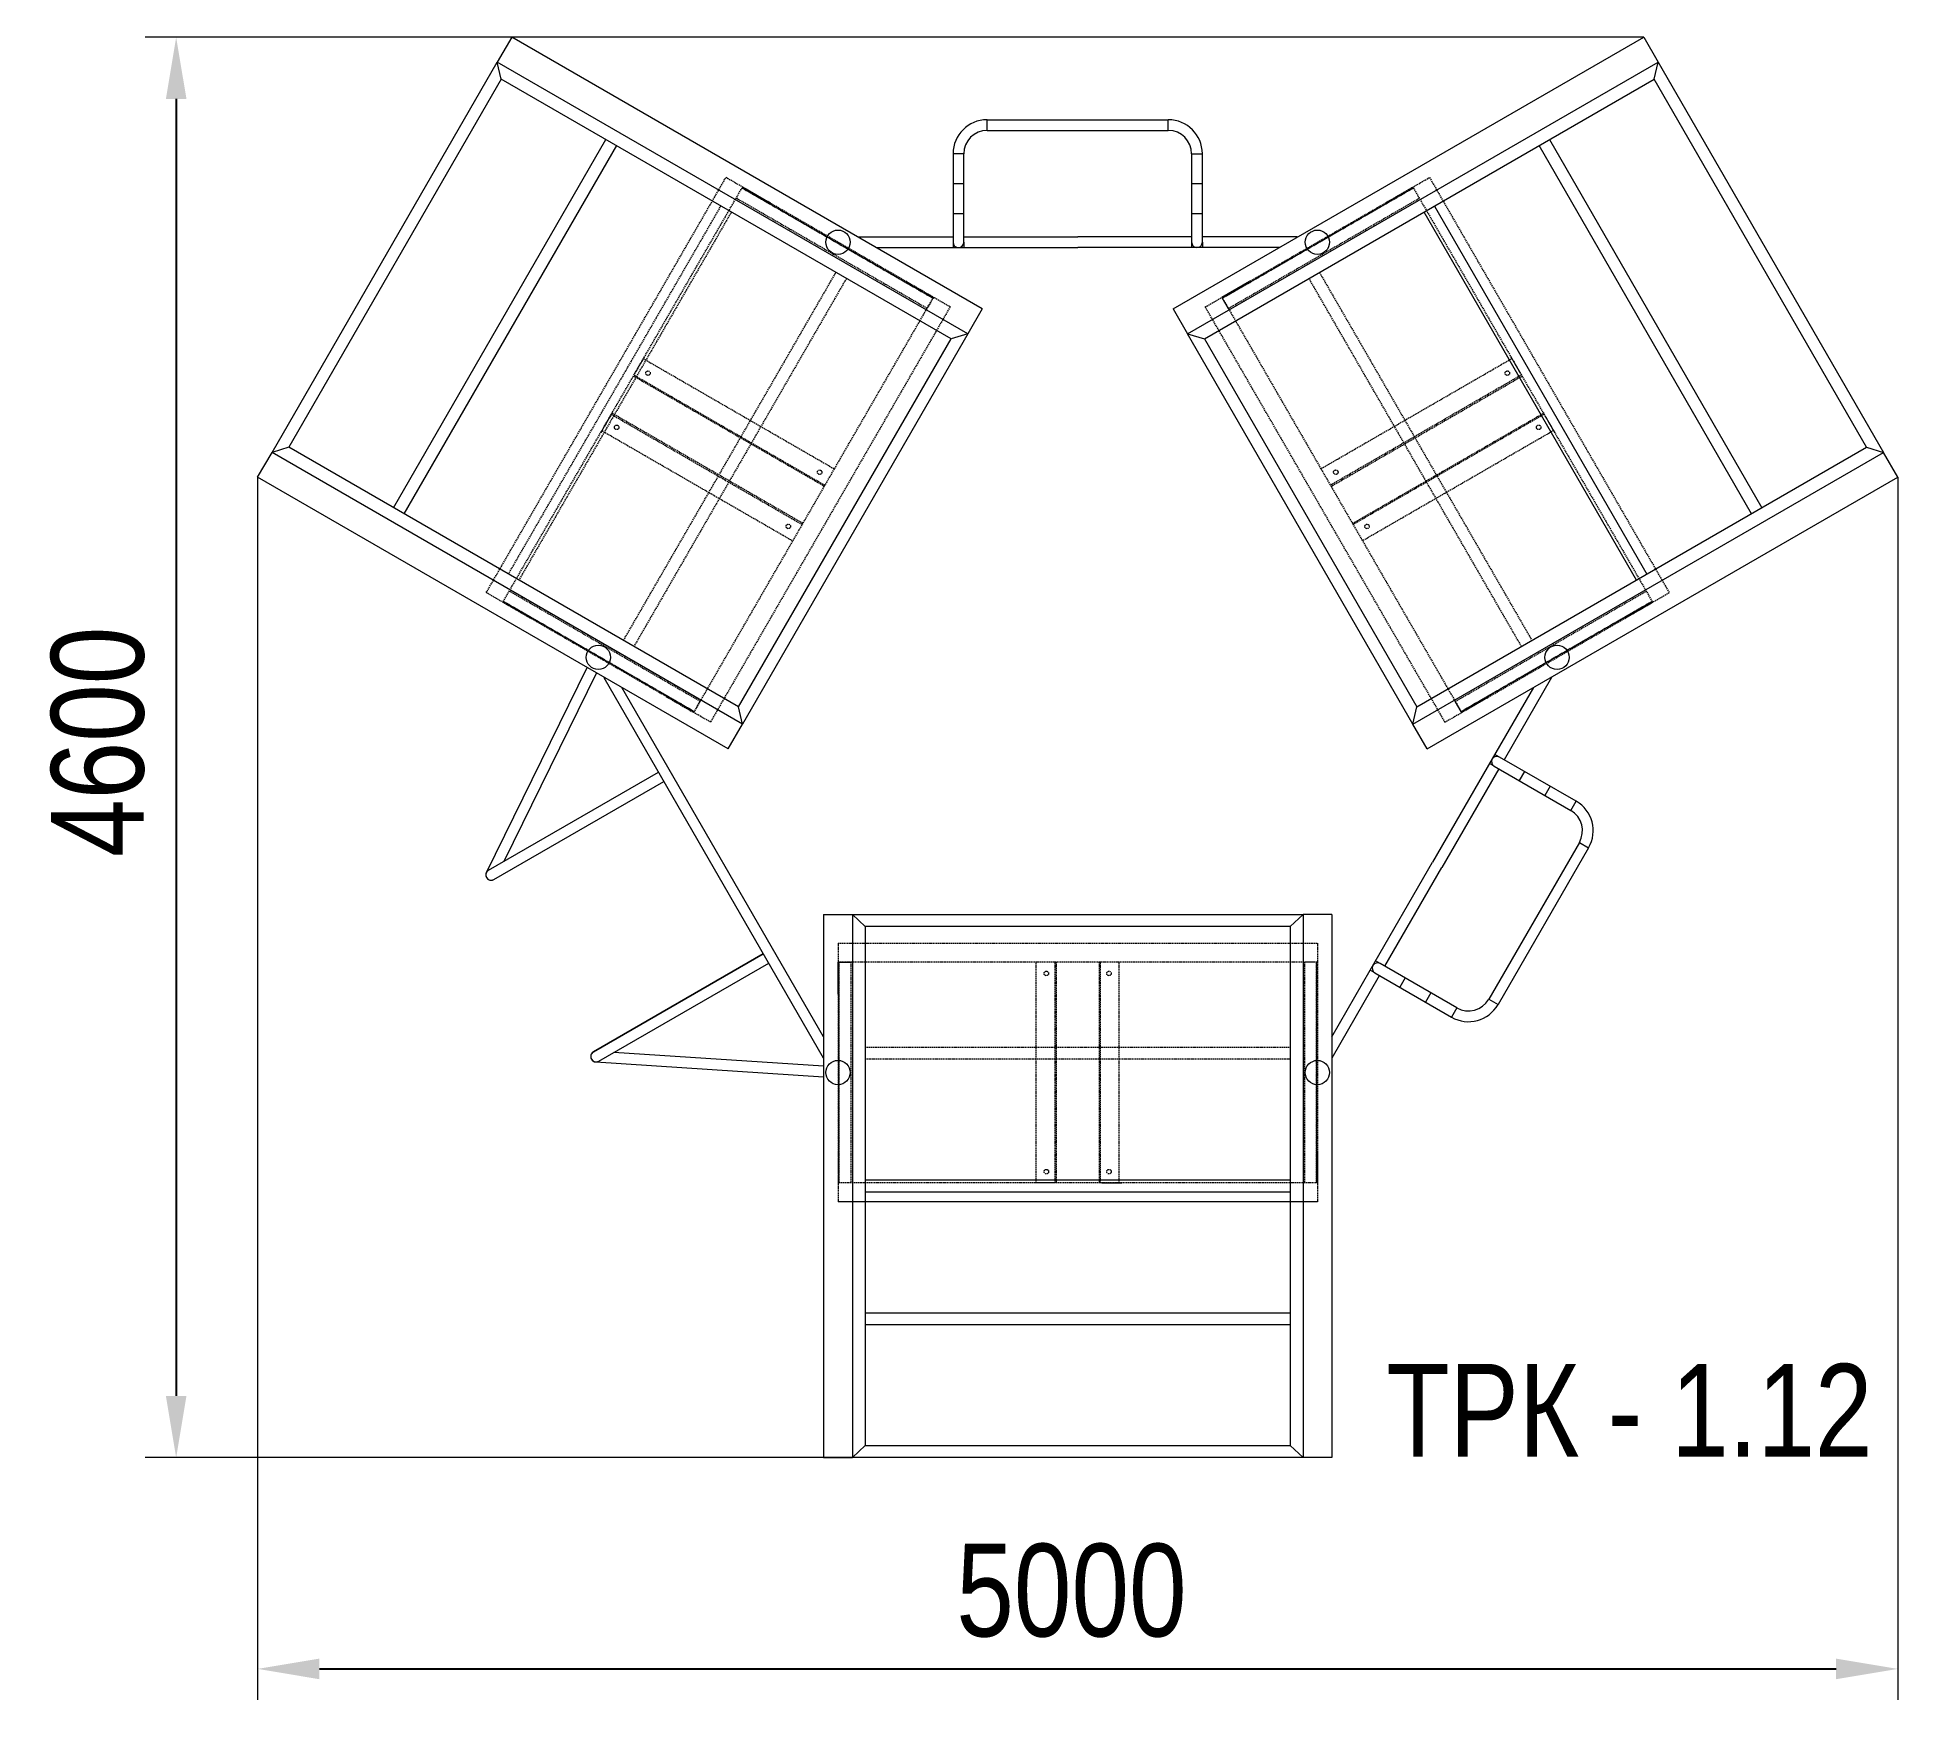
# Model space of a CAD drawing. Header units: millimetres. Extents: x -3289 to 2736, y -3276 to 2108.
import ezdxf

# ---------------------------------------------------------------- set-up
doc = ezdxf.new("R2010")
doc.units = ezdxf.units.MM
doc.linetypes.add('K5LT_DASHED', pattern=[6, 4, -2])
for name, color, linetype in [('DIKOM_АРТИКУЛ', 7, 'Continuous'), ('DIKOM_ОБЪЕКТ', 7, 'Continuous'), ('DIKOM_РАЗМЕР_ОБЪЕКТА', 7, 'Continuous'), ('Системный слой', 7, 'Continuous')]:
    doc.layers.add(name, color=color, linetype=linetype)
doc.styles.add('KTEXTSTYLE', font='GOST_AU.SHX', dxfattribs={"width": 0.96, "height": 5})
doc.styles.add('style1', font='arial.ttf', dxfattribs={"width": 0.8})
doc.dimstyles.new('1-50', dxfattribs={"dimtxt": 300, "dimasz": 200, "dimexe": 100, "dimexo": 0, "dimgap": 100, "dimtad": 1, "dimtxsty": 'style1', "dimcen": 200, "dimclrd": 7, "dimclre": 7, "dimclrt": 7, "dimadec": 1, "dimazin": 2, "dimtfac": 1, "dimtmove": 0, "dimatfit": 2, "dimfxl": 0, "dimlwd": 25, "dimlwe": 18, "dimarcsym": 0})

# ---------------------------------------------------------------- blocks, each defined once
blk = doc.blocks.new('*D198')
at = {"layer": 'Defpoints', "color": 0, "transparency": 16777216}
for p in [(1913.5, 2107.9), (-2839.1, -2492.1), (903.3, -2492.1)]:
    blk.add_point(p, dxfattribs=at)
at = {"layer": 'DIKOM_РАЗМЕР_ОБЪЕКТА', "color": 7, "lineweight": 18, "transparency": 16777216}
for p, q in [((1913.5, 2107.9), (-2939.1, 2107.9)), ((903.3, -2492.1), (-2939.1, -2492.1))]:
    blk.add_line(p, q, dxfattribs=at)
at = {"layer": 'DIKOM_РАЗМЕР_ОБЪЕКТА', "color": 7, "lineweight": 25, "transparency": 16777216}
blk.add_line((-2839.1, 1907.9), (-2839.1, -2292.1), dxfattribs=at)
at = {"layer": 'DIKOM_РАЗМЕР_ОБЪЕКТА', "color": 7, "transparency": 16777216}
for points in [[(-2872.4, 1907.9), (-2805.7, 1907.9), (-2839.1, 2107.9)], [(-2872.4, -2292.1), (-2805.7, -2292.1), (-2839.1, -2492.1)]]:
    blk.add_solid(points, dxfattribs=at)
at = {"layer": 'DIKOM_РАЗМЕР_ОБЪЕКТА', "color": 7, "transparency": 16777216, "insert": (-3092.2, -173.9), "char_height": 300, "attachment_point": 5, "rotation": 90, "style": 'style1'}
blk.add_mtext('4600', dxfattribs=at)
blk = doc.blocks.new('*D199')
at = {"layer": 'Defpoints', "color": 0, "transparency": 16777216}
for p in [(-2575.3, 682.8), (2736.4, 682.8), (2736.4, -3176.2)]:
    blk.add_point(p, dxfattribs=at)
at = {"layer": 'DIKOM_РАЗМЕР_ОБЪЕКТА', "color": 7, "lineweight": 18, "transparency": 16777216}
for p, q in [((-2575.3, 682.8), (-2575.3, -3276.2)), ((2736.4, 682.8), (2736.4, -3276.2))]:
    blk.add_line(p, q, dxfattribs=at)
at = {"layer": 'DIKOM_РАЗМЕР_ОБЪЕКТА', "color": 7, "lineweight": 25, "transparency": 16777216}
blk.add_line((-2375.3, -3176.2), (2536.4, -3176.2), dxfattribs=at)
at = {"layer": 'DIKOM_РАЗМЕР_ОБЪЕКТА', "color": 7, "transparency": 16777216}
for points in [[(-2375.3, -3142.9), (-2375.3, -3209.6), (-2575.3, -3176.2)], [(2536.4, -3142.9), (2536.4, -3209.6), (2736.4, -3176.2)]]:
    blk.add_solid(points, dxfattribs=at)
at = {"layer": 'DIKOM_РАЗМЕР_ОБЪЕКТА', "color": 7, "transparency": 16777216, "insert": (60.3, -2923.1), "char_height": 300, "attachment_point": 5, "style": 'style1'}
blk.add_mtext('5000', dxfattribs=at)

msp = doc.modelspace()

# ---------------------------------------------------------------- linework, layer by layer
at = {"layer": 'DIKOM_ОБЪЕКТ', "color": 7, "linetype": 'Continuous', "lineweight": 15}
for p, q in [((-1752.464, 2107.939), (-1799.038, 2027.271)), ((-228.728, 1228.21), (-1752.464, 2107.939)), ((389.81, 1228.21), (1913.547, 2107.939)), ((1913.547, 2107.939), (1960.12, 2027.271)), ((-2528.696, 763.466), (-1799.038, 2027.271)), ((-275.302, 1147.541), (-1799.038, 2027.271)), ((-1786.047, 1971.967), (-1799.038, 2027.271)), ((436.384, 1147.541), (1960.12, 2027.271)), ((1947.13, 1971.967), (1960.12, 2027.271)), ((1960.12, 2027.271), (2689.779, 763.466)), ((-1786.047, 1971.967), (-2474.306, 779.867)), ((-329.692, 1131.14), (-1786.047, 1971.967)), ((490.774, 1131.14), (1947.13, 1971.967)), ((2635.389, 779.867), (1947.13, 1971.967)), ((-212.874, 1806.015), (-212.874, 1840.687)), ((-212.874, 1840.687), (373.957, 1840.687)), ((373.957, 1806.015), (373.957, 1840.687)), ((-2135.507, 584.261), (-1447.248, 1776.361)), ((-1413.557, 1756.91), (-2101.816, 564.81)), ((-212.874, 1806.015), (373.957, 1806.015)), ((2262.899, 564.81), (1574.64, 1756.91)), ((1608.33, 1776.361), (2296.589, 584.261)), ((-288.428, 1730.462), (-323.099, 1730.462)), ((-323.099, 1730.462), (-323.099, 1444.032)), ((-288.428, 1444.032), (-288.428, 1730.462)), ((449.51, 1730.462), (484.182, 1730.462)), ((449.51, 1730.462), (449.51, 1444.032)), ((484.182, 1444.032), (484.182, 1730.462)), ((-323.099, 1633.691), (-288.428, 1633.691)), ((449.51, 1633.691), (484.182, 1633.691)), ((-915.288, 1570.817), (-1004.92, 1622.565)), ((-323.099, 1536.921), (-288.428, 1536.921)), ((449.51, 1536.921), (484.182, 1536.921)), ((1890.409, 349.753), (1202.15, 1541.853)), ((1235.84, 1561.304), (1924.099, 369.204)), ((-630.487, 1461.368), (-323.099, 1461.368)), ((-630.487, 1461.368), (-630.487, 1460.166)), ((-630.487, 1461.368), (-630.487, 1460.166)), ((-288.428, 1461.368), (80.541, 1461.368)), ((449.51, 1461.368), (80.541, 1461.368)), ((791.57, 1461.368), (484.182, 1461.368)), ((791.57, 1461.368), (791.57, 1460.166)), ((-572.516, 1426.696), (-305.764, 1426.696)), ((-323.099, 1444.032), (-323.099, 1426.696)), ((-305.764, 1426.696), (80.541, 1426.696)), ((-288.428, 1444.032), (-288.428, 1426.696)), ((484.182, 1426.696), (80.541, 1426.696)), ((449.51, 1444.032), (449.51, 1426.696)), ((484.182, 1444.032), (484.182, 1426.696)), ((733.599, 1426.696), (484.182, 1426.696)), ((637.176, 1317.247), (547.544, 1265.499)), ((547.544, 1265.499), (568.244, 1229.646)), ((-228.728, 1228.21), (-275.302, 1147.541)), ((389.81, 1228.21), (436.384, 1147.541)), ((-275.302, 1147.541), (-1004.96, -116.264)), ((-275.302, 1147.541), (-329.692, 1131.14)), ((1166.042, -116.264), (436.384, 1147.541)), ((436.384, 1147.541), (490.774, 1131.14)), ((-1017.951, -60.96), (-329.692, 1131.14)), ((490.774, 1131.14), (1179.033, -60.96)), ((1515.307, 1017.552), (1482.705, 1074.02)), ((1592.93, 883.105), (1625.531, 826.637)), ((-2575.27, 682.798), (-2528.696, 763.466)), ((-2474.306, 779.867), (-2528.696, 763.466)), ((-1004.96, -116.264), (-2528.696, 763.466)), ((-1017.951, -60.96), (-2474.306, 779.867)), ((1166.042, -116.264), (2689.779, 763.466)), ((1179.033, -60.96), (2635.389, 779.867)), ((2635.389, 779.867), (2689.779, 763.466)), ((2736.352, 682.798), (2689.779, 763.466)), ((-1051.534, -196.932), (-2575.27, 682.798)), ((1212.616, -196.932), (2736.352, 682.798)), ((1852.603, 226.343), (1942.234, 278.092)), ((-1834.59, -597.215), (-1507.599, 66.378)), ((-1477.508, 49.004), (-1778.243, -561.306)), ((-1454.334, 34.423), (-1453.293, 35.024)), ((-1454.334, 34.423), (-743.306, -1197.115)), ((-742.265, -1129.574), (-1395.322, 1.554)), ((1556.405, 1.554), (1423.028, -229.46)), ((1615.417, 34.423), (1461.723, -231.783)), ((1615.417, 34.423), (1614.376, 35.024)), ((1615.417, 34.423), (1614.376, 35.024)), ((1323.776, -78.975), (1303.077, -43.122)), ((1413.408, -27.226), (1323.776, -78.975)), ((-1051.534, -196.932), (-1004.96, -116.264)), ((-1004.96, -116.264), (-1017.951, -60.96)), ((1166.042, -116.264), (1179.033, -60.96)), ((1212.616, -196.932), (1166.042, -116.264)), ((1423.028, -229.46), (1229.876, -564.01)), ((1446.71, -223.115), (1431.696, -214.447)), ((1694.765, -366.33), (1446.71, -223.115)), ((-1827.707, -589.864), (-1277.353, -272.117)), ((1444.387, -261.809), (1259.903, -581.346)), ((1429.374, -253.141), (1414.36, -244.474)), ((1429.374, -253.141), (1677.429, -396.356)), ((1527.154, -269.559), (1509.818, -299.586)), ((-1810.371, -619.89), (-1260.018, -302.144)), ((1610.959, -317.945), (1593.624, -347.971)), ((1677.429, -396.356), (1694.765, -366.33)), ((1705.083, -499.564), (1411.668, -1007.775)), ((1735.11, -516.9), (1441.694, -1025.111)), ((1705.083, -499.564), (1735.11, -516.9)), ((1028.056, -913.573), (1229.876, -564.01)), ((1075.418, -900.882), (1259.903, -581.346)), ((-742.265, -732.601), (-742.265, -2492.061)), ((-742.265, -732.601), (-649.117, -732.601)), ((-649.117, -732.601), (-649.117, -2492.061)), ((-649.117, -732.601), (-607.718, -771.504)), ((-649.117, -732.601), (810.199, -732.601)), ((-607.718, -771.504), (-607.718, -2453.158)), ((768.8, -771.504), (-607.718, -771.504)), ((810.199, -732.601), (768.8, -771.504)), ((768.8, -771.504), (768.8, -2453.158)), ((810.199, -732.601), (810.199, -2492.061)), ((903.347, -732.601), (810.199, -732.601)), ((903.347, -732.601), (903.347, -2492.061)), ((-937.623, -860.548), (-1487.976, -1178.295)), ((-1487.976, -1178.295), (-937.623, -860.548)), ((-1470.64, -1208.322), (-920.287, -890.575)), ((-1470.64, -1208.322), (-920.287, -890.575)), ((-695.691, -887.848), (-654.292, -887.848)), ((-695.691, -991.345), (-695.691, -887.848)), ((1060.405, -892.214), (1045.392, -883.546)), ((1308.46, -1035.429), (1060.405, -892.214)), ((903.347, -1129.574), (1028.056, -913.573)), ((904.388, -1197.115), (1058.082, -930.909)), ((1043.069, -922.241), (1028.056, -913.573)), ((1043.069, -922.241), (1291.124, -1065.456)), ((1140.849, -938.659), (1123.513, -968.686)), ((1224.655, -987.044), (1207.319, -1017.071)), ((1411.668, -1007.775), (1441.694, -1025.111)), ((1308.46, -1035.429), (1291.124, -1065.456)), ((-742.265, -1224.474), (-1421.176, -1179.763)), ((-743.306, -1197.115), (-742.265, -1196.514)), ((904.388, -1197.115), (903.347, -1196.514)), ((-1480.448, -1210.607), (-742.265, -1259.221)), ((856.773, -1498.484), (856.773, -1601.981)), ((-607.718, -1592.93), (768.8, -1592.93)), ((158.164, -1601.981), (223.368, -1601.981)), ((856.773, -1664.08), (-695.691, -1664.08)), ((768.8, -1631.832), (-607.718, -1631.832)), ((-607.718, -2023.044), (768.8, -2023.044)), ((768.8, -2061.946), (-607.718, -2061.946)), ((-607.718, -2453.158), (-649.117, -2492.061)), ((-607.718, -2453.158), (768.8, -2453.158)), ((768.8, -2453.158), (810.199, -2492.061)), ((-742.265, -2492.061), (-649.117, -2492.061)), ((810.199, -2492.061), (-649.117, -2492.061)), ((903.347, -2492.061), (810.199, -2492.061))]:
    msp.add_line(p, q, dxfattribs=at)
at = {"layer": 'DIKOM_ОБЪЕКТ', "color": 7, "linetype": 'K5LT_DASHED', "lineweight": 15}
for p, q in [((-1834.931, 309.141), (-1058.699, 1653.615)), ((-332.683, 1234.449), (-1058.699, 1653.615)), ((493.765, 1234.449), (1219.781, 1653.615)), ((1219.781, 1653.615), (1996.013, 309.141)), ((-1779.599, 280.781), (-1004.92, 1622.565)), ((-407.161, 1229.646), (-1025.619, 1586.713)), ((-1006.472, 1619.876), (-388.014, 1262.81)), ((-388.014, 1262.81), (-1006.472, 1619.876)), ((1167.555, 1619.876), (549.097, 1262.81)), ((549.097, 1262.81), (1167.555, 1619.876)), ((568.244, 1229.646), (1186.702, 1586.713)), ((1076.371, 1570.817), (1166.002, 1622.565)), ((1167.555, 1619.876), (1942.234, 278.092)), ((-1763.017, 369.204), (-1074.758, 1561.304)), ((-1041.067, 1541.853), (-1729.326, 349.753)), ((-1390.527, 154.147), (-702.268, 1346.247)), ((-668.577, 1326.796), (-1356.836, 134.696)), ((1517.919, 134.696), (829.66, 1326.796)), ((863.35, 1346.247), (1551.609, 154.147)), ((-1156.225, -67.771), (-386.462, 1265.499)), ((-476.093, 1317.247), (-386.462, 1265.499)), ((-386.462, 1265.499), (-407.161, 1229.646)), ((-332.683, 1234.449), (-1108.915, -110.024)), ((1269.997, -110.024), (493.765, 1234.449)), ((554.013, 1254.295), (1323.776, -78.975)), ((-1354.224, 1017.552), (-1321.622, 1074.02)), ((-1325.762, 1066.85), (-707.304, 709.783)), ((1486.845, 1066.85), (868.387, 709.783)), ((-739.906, 653.315), (-1358.364, 1010.382)), ((-1356.294, 1013.967), (-737.836, 656.9)), ((1517.376, 1013.967), (898.919, 656.9)), ((900.989, 653.315), (1519.446, 1010.382)), ((-1431.847, 883.105), (-1464.449, 826.637)), ((-1429.777, 886.69), (-811.32, 529.624)), ((-809.25, 533.209), (-1427.707, 890.276)), ((970.332, 533.209), (1588.79, 890.276)), ((1590.86, 886.69), (972.402, 529.624)), ((-1460.309, 833.808), (-841.851, 476.741)), ((1621.392, 833.808), (1002.934, 476.741)), ((-1108.915, -110.024), (-1834.931, 309.141)), ((-1141.994, -43.122), (-1760.452, 313.945)), ((1269.997, -110.024), (1996.013, 309.141)), ((1303.077, -43.122), (1921.535, 313.945)), ((-1691.52, 226.343), (-1781.152, 278.092)), ((-1779.599, 280.781), (-1161.141, -76.286)), ((-1161.141, -76.286), (-1779.599, 280.781)), ((1940.682, 280.781), (1322.224, -76.286)), ((1322.224, -76.286), (1940.682, 280.781)), ((-1252.326, -27.226), (-1162.694, -78.975)), ((-1162.694, -78.975), (-1141.994, -43.122)), ((-695.691, -825.749), (856.773, -825.749)), ((-695.691, -825.749), (-695.691, -1664.08)), ((856.773, -825.749), (856.773, -1664.08)), ((843.836, -887.848), (-695.691, -887.848)), ((-692.586, -1601.981), (-692.586, -887.848)), ((-692.586, -887.848), (-692.586, -1601.981)), ((-654.292, -887.848), (-654.292, -1601.981)), ((-54.006, -1601.981), (-54.006, -887.848)), ((7.058, -1601.981), (7.058, -887.848)), ((11.198, -887.848), (11.198, -1601.981)), ((149.885, -887.848), (149.885, -1601.981)), ((154.025, -1601.981), (154.025, -887.848)), ((215.088, -1601.981), (215.088, -887.848)), ((856.773, -887.848), (815.374, -887.848)), ((815.374, -887.848), (815.374, -1601.981)), ((853.668, -1601.981), (853.668, -887.848)), ((853.668, -887.848), (853.668, -1601.981)), ((856.773, -991.345), (856.773, -887.848)), ((-607.718, -1162.815), (768.8, -1162.815)), ((768.8, -1201.718), (-607.718, -1201.718)), ((-695.691, -1498.484), (-695.691, -1601.981)), ((853.668, -1601.981), (-695.691, -1601.981)), ((2.918, -1601.981), (-62.285, -1601.981))]:
    msp.add_line(p, q, dxfattribs=at)
at = {"layer": 'DIKOM_ОБЪЕКТ', "color": 7, "linetype": 'Continuous', "lineweight": 15}
for centre in [(-695.691, 1444.032), (856.773, 1444.032), (-1471.923, 99.559), (1633.005, 99.559), (-695.691, -1244.915), (856.773, -1244.915)]:
    msp.add_circle(centre, 39.329, dxfattribs=at)
at = {"layer": 'DIKOM_ОБЪЕКТ', "color": 7, "linetype": 'K5LT_DASHED', "lineweight": 15}
for centre in [(-1310.951, 1020.056), (1472.033, 1020.056), (-1412.378, 844.378), (1573.461, 844.378), (-755.235, 699.213), (916.318, 699.213), (-856.663, 523.535), (1017.745, 523.535), (-20.886, -924.072), (181.969, -924.072), (-20.886, -1565.757), (181.969, -1565.757)]:
    msp.add_circle(centre, 7.245, dxfattribs=at)
at = {"layer": 'DIKOM_ОБЪЕКТ', "color": 7, "linetype": 'Continuous', "lineweight": 15}
for centre, radius, start, end in [((-212.874, 1730.462), 110.225, 90, 180), ((373.957, 1730.462), 110.225, 0, 90), ((-212.874, 1730.462), 75.553, 90, 180), ((373.957, 1730.462), 75.553, 0, 90), ((-305.764, 1444.032), 17.336, 180, 0), ((466.846, 1444.032), 17.336, 180, 0), ((1438.042, -238.128), 17.336, 60, 240), ((1639.652, -461.787), 75.553, 330, 60), ((1639.652, -461.787), 110.225, 330, 60), ((-1819.039, -604.877), 17.336, 120, 210), ((-1819.039, -604.877), 17.336, 120, 300), ((-1819.039, -604.877), 17.336, 210, 300), ((1051.737, -907.228), 17.336, 60, 240), ((1346.237, -969.998), 75.553, 240, 330), ((1346.237, -969.998), 110.225, 240, 330), ((-1479.308, -1193.308), 17.336, 120, 210), ((-1479.308, -1193.308), 17.336, 120, 210), ((-1479.308, -1193.308), 17.336, 120, 300), ((-1479.308, -1193.308), 17.336, 120, 300), ((-1479.308, -1193.308), 17.336, 210, 300), ((-1479.308, -1193.308), 17.336, 210, 300)]:
    msp.add_arc(centre, radius, start, end, dxfattribs=at)

# ---------------------------------------------------------------- texts
at = {"layer": 'DIKOM_АРТИКУЛ', "insert": (1080.356, -2188.513), "char_height": 300, "width": 1667.53662, "attachment_point": 1, "style": 'style1'}
msp.add_mtext('ТРК - 1.12', dxfattribs=at)
at = {"layer": 'Системный слой', "color": 7, "insert": (-3087.348, -336.862), "char_height": 51.7488, "attachment_point": 1, "rotation": 90, "style": 'KTEXTSTYLE'}
msp.add_mtext('\\H3.5;\\W0.965;\\Q15;\\Q15;\\H5.00;4600', dxfattribs=at)

# ---------------------------------------------------------------- dimensions: what is measured, and where the dimension line sits
at = {"layer": 'DIKOM_РАЗМЕР_ОБЪЕКТА'}
dim = msp.add_linear_dim(base=(-2839.057, -2492.061), p1=(1913.547, 2107.939), p2=(903.347, -2492.061), angle=90, dimstyle='1-50', dxfattribs=at)
dim.commit()
dim.dimension.update_dxf_attribs({"geometry": '*D198', "text_midpoint": (-2839.057, -173.893), "dimtype": 160})
dim = msp.add_linear_dim(base=(2736.352, -3176.247), p1=(-2575.27, 682.798), p2=(2736.352, 682.798), text='5000', dimstyle='1-50', dxfattribs=at)
dim.commit()
dim.dimension.update_dxf_attribs({"geometry": '*D199', "text_midpoint": (60.337, -3176.247), "dimtype": 160})

doc.saveas('drawing.dxf')
